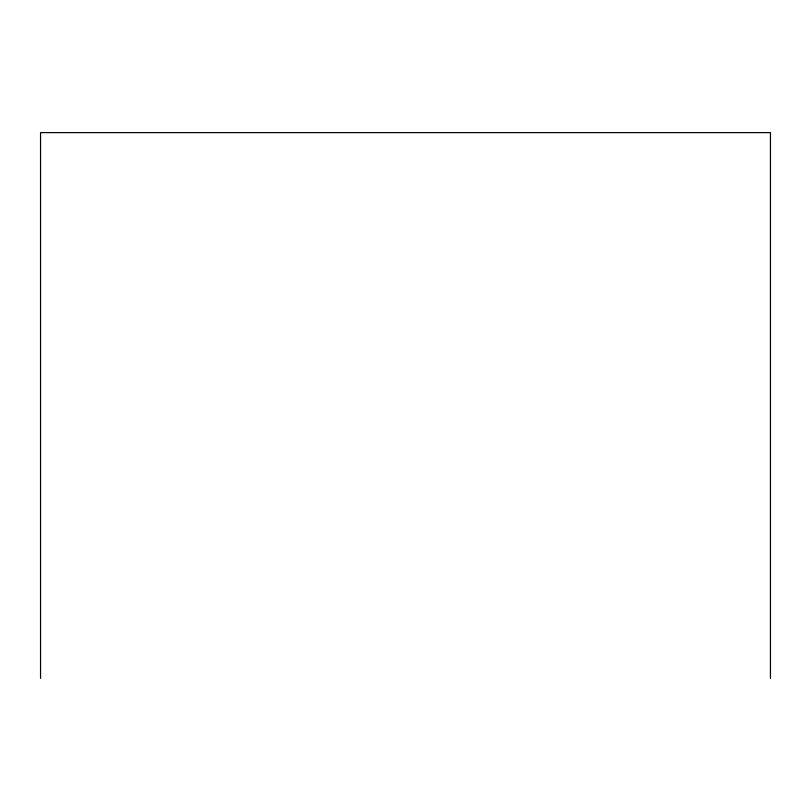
<?xml version="1.0" encoding="UTF-8"?>
<svg xmlns="http://www.w3.org/2000/svg" width="811" height="811" viewBox="0 0 811 811"><rect width="100%" height="100%" fill="white"/><g stroke="black" fill="none" stroke-linecap="round" stroke-linejoin="round"><path stroke-width="1.22" d="M770.45 678.381L770.45 132.619L40.55 132.619L40.55 678.381"/></g></svg>
